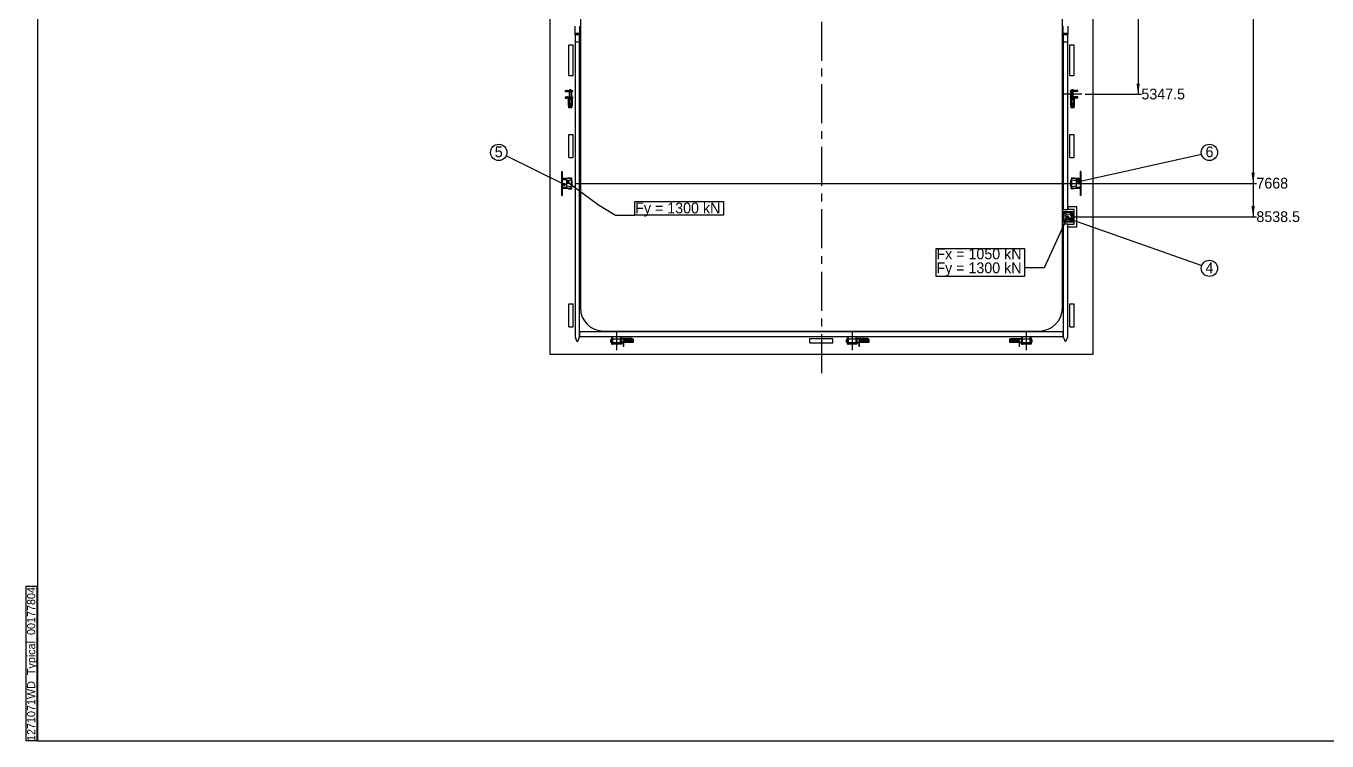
# Model space of a CAD drawing. Header units: millimetres. Extents: x 122 to 67127, y 397 to 47119.
# Drawn here: x 122 to 33970, y 399 to 19004 of the extents above; entities that cross this region are included whole.
import ezdxf

# ---------------------------------------------------------------- set-up
doc = ezdxf.new("R2010")
doc.units = ezdxf.units.MM
doc.header["$LTSCALE"] = 80
doc.linetypes.add('CENTERX2', pattern=[20.32, 12.7, -2.54, 2.54, -2.54])
doc.layers.add('AM_0', color=7, linetype='Continuous', lineweight=25)
for name, color, linetype in [('AM_5', 3, 'Continuous'), ('AM_6', 2, 'Continuous'), ('AM_7', 4, 'CENTERX2')]:
    doc.layers.add(name, color=color, linetype=linetype)
doc.styles.add('SLDTEXTSTYLE0', font='ARIAL.TTF', dxfattribs={"width": 0.948})
doc.styles.get("Standard").update_dxf_attribs({"font": 'ARIAL.TTF'})
doc.dimstyles.new('SLDDIMSTYLE2', dxfattribs={"dimtxt": 280, "dimasz": 280, "dimexe": 0, "dimexo": 0.0625, "dimgap": 70, "dimtad": 0, "dimtih": 1, "dimtoh": 1, "dimdec": 1, "dimrnd": 1e-09, "dimzin": 12, "dimdsep": 46, "dimtxsty": 'SLDTEXTSTYLE0', "dimsah": 1, "dimcen": 0.09, "dimadec": 0, "dimazin": 3, "dimtfac": 1, "dimtdec": 1, "dimtofl": 0, "dimtmove": 0, "dimatfit": 3, "dimfxl": 1, "dimfrac": 2, "dimtolj": 1, "dimtzin": 12, "dimarcsym": 0})
doc.dimstyles.new('SLDDIMSTYLE3', dxfattribs={"dimtxt": 280, "dimasz": 280, "dimexe": 0, "dimexo": 0.0625, "dimgap": 70, "dimtad": 1, "dimdec": 1, "dimrnd": 1e-09, "dimzin": 12, "dimdsep": 46, "dimtxsty": 'SLDTEXTSTYLE0', "dimsah": 1, "dimcen": 0.09, "dimadec": 0, "dimazin": 3, "dimtfac": 1, "dimtdec": 1, "dimtofl": 0, "dimtmove": 0, "dimatfit": 3, "dimfxl": 1, "dimfrac": 2, "dimtolj": 1, "dimtzin": 12, "dimarcsym": 0})
doc.dimstyles.new('SLDDIMSTYLE4', dxfattribs={"dimtxt": 0.18, "dimasz": 86.153846, "dimexe": 0, "dimexo": 0.0625, "dimgap": 0, "dimtad": 0, "dimtih": 1, "dimtoh": 1, "dimdec": 0, "dimrnd": 1e-09, "dimzin": 0, "dimdsep": 46, "dimtxsty": 'STANDARD', "dimblk1": 'DOT', "dimblk2": 'DOT', "dimsah": 1, "dimcen": 0.09, "dimadec": 0, "dimazin": 0, "dimtfac": 86.153846, "dimtdec": 0, "dimtofl": 0, "dimtmove": 0, "dimatfit": 3, "dimldrblk": 'DOT', "dimfxl": 1, "dimfrac": 2, "dimtolj": 1, "dimtzin": 0, "dimarcsym": 0})

# ---------------------------------------------------------------- blocks, each defined once
blk = doc.blocks.new('SW_NOTE_0')
at = {"layer": 'AM_6', "color": 0}
for p, q in [((-301, 0), (-301, 4025)), ((-301, 4025), (-21, 4025)), ((-21, 4025), (-21, 0)), ((-21, 0), (-301, 0))]:
    blk.add_line(p, q, dxfattribs=at)
at = {"layer": 'AM_6', "color": 0, "insert": (-273, 0), "char_height": 211.67, "attachment_point": 1, "rotation": 90, "style": 'SLDTEXTSTYLE0'}
blk.add_mtext('1271071WD_Typical_00177804', dxfattribs=at)
blk = doc.blocks.new('_D_2')
at = {"layer": 'AM_5'}
for p, q in [((32048, 22575), (32048, 14907)), ((14406, 14907), (32134, 14907))]:
    blk.add_line(p, q, dxfattribs=at)
blk.add_solid([(32048, 14907), (32091, 15187), (32005, 15187)], dxfattribs=at)
at = {"layer": 'AM_5', "insert": (32134, 15054), "char_height": 280, "attachment_point": 1, "style": 'SLDTEXTSTYLE0'}
blk.add_mtext('7668', dxfattribs=at)
blk = doc.blocks.new('_D_3')
at = {"layer": 'AM_5'}
for p, q in [((32048, 14907), (32048, 14037)), ((27316, 14037), (32134, 14037))]:
    blk.add_line(p, q, dxfattribs=at)
blk.add_solid([(32048, 14037), (32091, 14317), (32005, 14317)], dxfattribs=at)
at = {"layer": 'AM_5', "insert": (32134, 14183), "char_height": 280, "attachment_point": 1, "style": 'SLDTEXTSTYLE0'}
blk.add_mtext('8538.5', dxfattribs=at)
blk = doc.blocks.new('_D_18')
at = {"layer": 'AM_5'}
for p, q in [((29056, 20434), (29056, 17228)), ((27676, 17228), (29142, 17228))]:
    blk.add_line(p, q, dxfattribs=at)
blk.add_solid([(29056, 17228), (29099, 17508), (29013, 17508)], dxfattribs=at)
at = {"layer": 'AM_5', "insert": (29142, 17374), "char_height": 280, "attachment_point": 1, "style": 'SLDTEXTSTYLE0'}
blk.add_mtext('5347.5', dxfattribs=at)
blk = doc.blocks.new('_D_21')
at = {"layer": 'AM_5'}
blk.add_line((14546, 19574), (27086, 19574), dxfattribs=at)
for points in [[(14546, 19574), (14826, 19531), (14826, 19617)], [(27086, 19574), (26806, 19617), (26806, 19531)]]:
    blk.add_solid(points, dxfattribs=at)
at = {"layer": 'AM_5', "char_height": 280, "attachment_point": 1, "style": 'SLDTEXTSTYLE0'}
for s, insert in [('12540', (18852, 19935)), (' CLEAR OPENING', (19921, 19935))]:
    blk.add_mtext(s, dxfattribs=dict(at, insert=insert))
blk = doc.blocks.new('SW_NOTE_0_1')
at = {"layer": 'AM_6', "color": 0}
for p, q in [((-2296, -226), (-2296, 502)), ((-2296, 502), (0, 502)), ((0, 502), (0, -226)), ((0, -226), (-2296, -226))]:
    blk.add_line(p, q, dxfattribs=at)
at = {"layer": 'AM_6', "color": 0, "char_height": 280, "attachment_point": 1, "style": 'SLDTEXTSTYLE0'}
for s, insert in [('Fx = 1050 kN', (-2292, 501)), ('Fy = 1300 kN', (-2292, 139))]:
    blk.add_mtext(s, dxfattribs=dict(at, insert=insert))
blk = doc.blocks.new('_Dot')
at = {"color": 0, "linetype": 'ByBlock', "lineweight": -2}
blk.add_line((-0.5, 0), (-1, 0), dxfattribs=at)
at = {"color": 0, "linetype": 'ByBlock', "const_width": 0.5}
blk.add_lwpolyline([(-0.25, 0, 1), (0.25, 0, 1)], format="xyb", close=True, dxfattribs=at)
blk = doc.blocks.new('SW_NOTE_0_4')
at = {"layer": 'AM_6', "color": 0}
for p, q in [((-6, 30), (-6, 387)), ((-6, 387), (2296, 387)), ((2296, 387), (2296, 30)), ((2296, 30), (-6, 30))]:
    blk.add_line(p, q, dxfattribs=at)
at = {"layer": 'AM_6', "color": 0, "insert": (0, 361), "char_height": 280, "attachment_point": 1, "style": 'SLDTEXTSTYLE0'}
blk.add_mtext('Fy = 1300 kN', dxfattribs=at)
blk = doc.blocks.new('SW_NOTE_0_15')
at = {"layer": 'AM_6', "color": 0}
blk.add_circle((-190, 93), 212, dxfattribs=at)
at = {"layer": 'AM_6', "color": 0, "insert": (-189, 247), "char_height": 280, "attachment_point": 2, "style": 'SLDTEXTSTYLE0'}
blk.add_mtext('5', dxfattribs=at)
blk = doc.blocks.new('SW_NOTE_0_19')
at = {"layer": 'AM_6', "color": 0}
blk.add_circle((200, -71), 212, dxfattribs=at)
at = {"layer": 'AM_6', "color": 0, "insert": (202, 82), "char_height": 280, "attachment_point": 2, "style": 'SLDTEXTSTYLE0'}
blk.add_mtext('4', dxfattribs=at)
blk = doc.blocks.new('SW_NOTE_0_24')
at = {"layer": 'AM_6', "color": 0}
blk.add_circle((207, 46), 212, dxfattribs=at)
at = {"layer": 'AM_6', "color": 0, "insert": (209, 200), "char_height": 280, "attachment_point": 2, "style": 'SLDTEXTSTYLE0'}
blk.add_mtext('6', dxfattribs=at)

msp = doc.modelspace()

# ---------------------------------------------------------------- linework, layer by layer
at = {"layer": 'AM_0'}
for p, q in [((421.47, 47118.6), (421.47, 398.6)), ((13746.47, 34685.45), (13746.47, 10465.45)), ((27886.47, 10465.45), (27886.47, 34685.45)), ((14546.47, 33485.45), (14546.47, 11665.45)), ((27086.47, 11665.45), (27086.47, 33485.45)), ((14406.47, 18812.63), (14406.47, 19002.9)), ((14526.47, 19002.9), (14526.47, 18812.63)), ((27106.47, 18812.63), (27106.47, 19002.9)), ((27226.47, 19002.9), (27226.47, 18812.63)), ((14406.47, 18809.9), (14406.47, 18812.63)), ((14406.47, 18812.63), (14526.47, 18812.63)), ((14526.47, 18809.9), (14406.47, 18809.9)), ((14406.47, 18802.97), (14406.47, 18809.9)), ((14526.47, 18802.97), (14406.47, 18802.97)), ((14406.47, 18802.95), (14406.47, 18787.95)), ((14526.47, 18802.95), (14406.47, 18802.95)), ((14406.47, 18787.95), (14526.47, 18787.95)), ((14526.47, 18787.92), (14406.47, 18787.92)), ((14406.47, 18780.99), (14406.47, 18787.92)), ((14406.47, 18778.26), (14406.47, 18780.99)), ((14406.47, 18780.99), (14526.47, 18780.99)), ((14526.47, 18778.26), (14406.47, 18778.26)), ((14406.47, 18778.26), (14406.47, 18587.99)), ((14416.47, 18802.97), (14416.47, 18802.95)), ((14416.47, 18787.95), (14416.47, 18787.92)), ((14426.47, 18802.97), (14426.47, 18802.95)), ((14426.47, 18787.95), (14426.47, 18787.92)), ((14506.47, 18802.95), (14506.47, 18802.97)), ((14506.47, 18787.92), (14506.47, 18787.95)), ((14516.47, 18802.95), (14516.47, 18802.97)), ((14516.47, 18787.92), (14516.47, 18787.95)), ((14526.47, 18812.63), (14526.47, 18809.9)), ((14526.47, 18802.97), (14526.47, 18809.9)), ((14526.47, 18787.95), (14526.47, 18802.95)), ((14526.47, 18780.99), (14526.47, 18787.92)), ((14526.47, 18780.99), (14526.47, 18778.26)), ((14526.47, 18587.99), (14526.47, 18778.26)), ((27106.47, 18809.9), (27106.47, 18812.63)), ((27106.47, 18812.63), (27226.47, 18812.63)), ((27226.47, 18809.9), (27106.47, 18809.9)), ((27106.47, 18802.97), (27106.47, 18809.9)), ((27226.47, 18802.97), (27106.47, 18802.97)), ((27106.47, 18802.95), (27106.47, 18787.95)), ((27226.47, 18802.95), (27106.47, 18802.95)), ((27106.47, 18787.95), (27226.47, 18787.95)), ((27226.47, 18787.92), (27106.47, 18787.92)), ((27106.47, 18780.99), (27106.47, 18787.92)), ((27106.47, 18780.99), (27226.47, 18780.99)), ((27106.47, 18778.26), (27106.47, 18780.99)), ((27226.47, 18778.26), (27106.47, 18778.26)), ((27106.47, 18778.26), (27106.47, 18587.99)), ((27116.47, 18802.97), (27116.47, 18802.95)), ((27116.47, 18787.95), (27116.47, 18787.92)), ((27126.47, 18802.97), (27126.47, 18802.95)), ((27126.47, 18787.95), (27126.47, 18787.92)), ((27206.47, 18802.95), (27206.47, 18802.97)), ((27206.47, 18787.92), (27206.47, 18787.95)), ((27216.47, 18802.95), (27216.47, 18802.97)), ((27216.47, 18787.92), (27216.47, 18787.95)), ((27226.47, 18812.63), (27226.47, 18809.9)), ((27226.47, 18802.97), (27226.47, 18809.9)), ((27226.47, 18787.95), (27226.47, 18802.95)), ((27226.47, 18780.99), (27226.47, 18787.92)), ((27226.47, 18780.99), (27226.47, 18778.26)), ((27226.47, 18587.99), (27226.47, 18778.26)), ((14244.47, 17712.95), (14244.47, 18512.95)), ((14244.47, 18512.95), (14354.47, 18512.95)), ((14354.47, 17712.95), (14354.47, 18512.95)), ((14526.47, 18585.45), (14406.47, 18585.45)), ((14406.47, 18585.45), (14406.47, 10915.45)), ((14526.47, 10915.45), (14526.47, 18585.45)), ((27226.47, 18585.45), (27106.47, 18585.45)), ((27106.47, 18585.45), (27106.47, 14228.45)), ((27226.47, 14228.45), (27226.47, 18585.45)), ((27278.47, 17712.95), (27278.47, 18512.95)), ((27278.47, 18512.95), (27388.47, 18512.95)), ((27388.47, 17712.95), (27388.47, 18512.95)), ((14244.47, 17712.95), (14354.47, 17712.95)), ((27278.47, 17712.95), (27388.47, 17712.95)), ((14148.26, 17326.95), (14148.26, 17296.95)), ((14148.26, 17326.95), (14196.67, 17326.95)), ((14148.26, 17296.95), (14196.67, 17296.95)), ((14196.67, 17326.95), (14196.67, 17296.95)), ((14206.67, 17326.95), (14196.67, 17326.95)), ((14206.67, 17296.95), (14196.67, 17296.95)), ((14206.67, 17326.95), (14206.67, 17296.95)), ((14206.67, 17326.95), (14327.47, 17326.95)), ((14206.67, 17296.95), (14327.47, 17296.95)), ((14272.47, 17351.95), (14262.47, 17341.95)), ((14262.47, 17326.95), (14262.47, 17341.95)), ((14302.47, 17341.95), (14262.47, 17341.95)), ((14262.47, 17158.95), (14262.47, 17296.95)), ((14272.47, 17351.95), (14292.47, 17351.95)), ((14302.47, 17341.95), (14292.47, 17351.95)), ((14302.47, 17326.95), (14302.47, 17341.95)), ((14302.47, 17158.95), (14302.47, 17296.95)), ((14305.47, 17158.95), (14305.47, 17296.95)), ((14325.47, 17158.95), (14325.47, 17296.95)), ((14327.47, 17326.95), (14327.47, 17296.95)), ((14327.47, 17326.95), (14337.47, 17326.95)), ((14327.47, 17296.95), (14337.47, 17296.95)), ((14337.47, 17326.95), (14337.47, 17296.95)), ((27295.47, 17296.95), (27295.47, 17326.95)), ((27305.47, 17326.95), (27295.47, 17326.95)), ((27305.47, 17296.95), (27295.47, 17296.95)), ((27305.47, 17296.95), (27305.47, 17326.95)), ((27426.26, 17326.95), (27305.47, 17326.95)), ((27426.26, 17296.95), (27305.47, 17296.95)), ((27307.47, 17158.95), (27307.47, 17296.95)), ((27327.47, 17158.95), (27327.47, 17296.95)), ((27340.47, 17351.95), (27330.47, 17341.95)), ((27330.47, 17326.95), (27330.47, 17341.95)), ((27370.47, 17341.95), (27330.47, 17341.95)), ((27330.47, 17158.95), (27330.47, 17296.95)), ((27340.47, 17351.95), (27360.47, 17351.95)), ((27370.47, 17341.95), (27360.47, 17351.95)), ((27370.47, 17326.95), (27370.47, 17341.95)), ((27370.47, 17158.95), (27370.47, 17296.95)), ((27426.26, 17296.95), (27426.26, 17326.95)), ((27426.26, 17326.95), (27436.26, 17326.95)), ((27426.26, 17296.95), (27436.26, 17296.95)), ((27436.26, 17296.95), (27436.26, 17326.95)), ((27484.67, 17326.95), (27436.26, 17326.95)), ((27484.67, 17296.95), (27436.26, 17296.95)), ((27484.67, 17296.95), (27484.67, 17326.95)), ((14148.26, 17158.95), (14148.26, 17128.95)), ((14148.26, 17158.95), (14196.67, 17158.95)), ((14148.26, 17128.95), (14196.67, 17128.95)), ((14196.67, 17158.95), (14196.67, 17128.95)), ((14206.67, 17158.95), (14196.67, 17158.95)), ((14206.67, 17128.95), (14196.67, 17128.95)), ((14206.67, 17158.95), (14327.47, 17158.95)), ((14206.67, 17158.95), (14206.67, 17128.95)), ((14206.67, 17128.95), (14327.47, 17128.95)), ((14227.47, 17091.95), (14227.47, 16941.95)), ((14237.47, 17091.95), (14227.47, 17091.95)), ((14237.47, 16941.95), (14227.47, 16941.95)), ((14232.47, 16976.95), (14237.47, 16981.95)), ((14237.47, 16971.95), (14232.47, 16976.95)), ((14237.47, 16981.95), (14237.47, 17091.95)), ((14327.47, 16981.95), (14237.47, 16981.95)), ((14237.47, 16941.95), (14237.47, 16971.95)), ((14237.47, 16971.95), (14327.47, 16971.95)), ((14242.47, 17117.93), (14242.47, 17128.95)), ((14242.47, 16981.95), (14242.47, 17105.18)), ((14242.47, 16928.72), (14242.47, 16971.95)), ((14247.47, 17120.23), (14247.47, 17128.95)), ((14247.47, 16981.95), (14247.47, 17109.27)), ((14247.47, 16924.63), (14247.47, 16971.95)), ((14262.47, 17121.95), (14257.47, 17121.95)), ((14257.47, 17111.95), (14257.47, 17121.95)), ((14257.47, 17111.95), (14262.47, 17111.95)), ((14259.47, 17121.95), (14259.47, 17128.95)), ((14259.47, 16981.95), (14259.47, 17111.95)), ((14259.47, 16921.95), (14259.47, 16971.95)), ((14262.47, 17101.95), (14262.47, 17128.95)), ((14262.47, 17101.95), (14302.47, 17101.95)), ((14302.47, 17101.95), (14302.47, 17128.95)), ((14307.47, 17121.95), (14302.47, 17121.95)), ((14302.47, 17111.95), (14307.47, 17111.95)), ((14305.47, 17121.95), (14305.47, 17128.95)), ((14305.47, 16981.95), (14305.47, 17111.95)), ((14305.47, 16921.95), (14305.47, 16971.95)), ((14307.47, 17111.95), (14307.47, 17121.95)), ((14317.47, 17120.23), (14317.47, 17128.95)), ((14317.47, 16981.95), (14317.47, 17109.27)), ((14317.47, 16924.63), (14317.47, 16971.95)), ((14322.47, 17117.93), (14322.47, 17128.95)), ((14322.47, 16981.95), (14322.47, 17105.18)), ((14322.47, 16928.72), (14322.47, 16971.95)), ((14327.47, 17158.95), (14327.47, 17128.95)), ((14327.47, 17158.95), (14337.47, 17158.95)), ((14327.47, 17128.95), (14337.47, 17128.95)), ((14327.47, 17091.95), (14327.47, 16981.95)), ((14327.47, 17091.95), (14337.47, 17091.95)), ((14327.47, 16981.95), (14332.47, 16976.95)), ((14332.47, 16976.95), (14327.47, 16971.95)), ((14327.47, 16971.95), (14327.47, 16941.95)), ((14327.47, 16941.95), (14337.47, 16941.95)), ((14337.47, 17158.95), (14337.47, 17128.95)), ((14337.47, 16941.95), (14337.47, 17091.95)), ((27295.47, 17128.95), (27295.47, 17158.95)), ((27305.47, 17158.95), (27295.47, 17158.95)), ((27305.47, 17128.95), (27295.47, 17128.95)), ((27295.47, 17091.95), (27295.47, 16941.95)), ((27305.47, 17091.95), (27295.47, 17091.95)), ((27305.47, 16941.95), (27295.47, 16941.95)), ((27300.47, 16976.95), (27305.47, 16981.95)), ((27305.47, 16971.95), (27300.47, 16976.95)), ((27305.47, 17128.95), (27305.47, 17158.95)), ((27426.26, 17158.95), (27305.47, 17158.95)), ((27426.26, 17128.95), (27305.47, 17128.95)), ((27305.47, 16981.95), (27305.47, 17091.95)), ((27395.47, 16981.95), (27305.47, 16981.95)), ((27305.47, 16941.95), (27305.47, 16971.95)), ((27305.47, 16971.95), (27395.47, 16971.95)), ((27310.47, 17117.93), (27310.47, 17128.95)), ((27310.47, 16981.95), (27310.47, 17105.18)), ((27310.47, 16928.72), (27310.47, 16971.95)), ((27315.47, 17120.23), (27315.47, 17128.95)), ((27315.47, 16981.95), (27315.47, 17109.27)), ((27315.47, 16924.63), (27315.47, 16971.95)), ((27330.47, 17121.95), (27325.47, 17121.95)), ((27325.47, 17111.95), (27325.47, 17121.95)), ((27325.47, 17111.95), (27330.47, 17111.95)), ((27327.47, 17121.95), (27327.47, 17128.95)), ((27327.47, 16981.95), (27327.47, 17111.95)), ((27327.47, 16921.95), (27327.47, 16971.95)), ((27330.47, 17101.95), (27330.47, 17128.95)), ((27330.47, 17101.95), (27370.47, 17101.95)), ((27370.47, 17101.95), (27370.47, 17128.95)), ((27375.47, 17121.95), (27370.47, 17121.95)), ((27370.47, 17111.95), (27375.47, 17111.95)), ((27373.47, 17121.95), (27373.47, 17128.95)), ((27373.47, 16981.95), (27373.47, 17111.95)), ((27373.47, 16921.95), (27373.47, 16971.95)), ((27375.47, 17111.95), (27375.47, 17121.95)), ((27385.47, 17120.23), (27385.47, 17128.95)), ((27385.47, 16981.95), (27385.47, 17109.27)), ((27385.47, 16924.63), (27385.47, 16971.95)), ((27390.47, 17117.93), (27390.47, 17128.95)), ((27390.47, 16981.95), (27390.47, 17105.18)), ((27390.47, 16928.72), (27390.47, 16971.95)), ((27395.47, 17091.95), (27395.47, 16981.95)), ((27395.47, 17091.95), (27405.47, 17091.95)), ((27395.47, 16981.95), (27400.47, 16976.95)), ((27400.47, 16976.95), (27395.47, 16971.95)), ((27395.47, 16971.95), (27395.47, 16941.95)), ((27395.47, 16941.95), (27405.47, 16941.95)), ((27405.47, 16941.95), (27405.47, 17091.95)), ((27426.26, 17128.95), (27426.26, 17158.95)), ((27426.26, 17158.95), (27436.26, 17158.95)), ((27426.26, 17128.95), (27436.26, 17128.95)), ((27436.26, 17128.95), (27436.26, 17158.95)), ((27484.67, 17158.95), (27436.26, 17158.95)), ((27484.67, 17128.95), (27436.26, 17128.95)), ((27484.67, 17128.95), (27484.67, 17158.95)), ((14242.47, 16878.95), (14242.47, 16915.97)), ((14247.47, 16878.95), (14242.47, 16878.95)), ((14247.47, 16903.95), (14247.47, 16913.66)), ((14247.47, 16903.95), (14247.47, 16893.95)), ((14247.47, 16903.95), (14317.47, 16903.95)), ((14247.47, 16893.95), (14317.47, 16893.95)), ((14247.47, 16878.95), (14247.47, 16893.95)), ((14259.47, 16878.95), (14247.47, 16878.95)), ((14307.47, 16921.95), (14257.47, 16921.95)), ((14257.47, 16921.95), (14257.47, 16911.95)), ((14257.47, 16911.95), (14307.47, 16911.95)), ((14259.47, 16903.95), (14259.47, 16911.95)), ((14259.47, 16878.95), (14259.47, 16893.95)), ((14305.47, 16878.95), (14259.47, 16878.95)), ((14305.47, 16903.95), (14305.47, 16911.95)), ((14305.47, 16878.95), (14305.47, 16893.95)), ((14317.47, 16878.95), (14305.47, 16878.95)), ((14307.47, 16921.95), (14307.47, 16911.95)), ((14317.47, 16903.95), (14317.47, 16913.66)), ((14317.47, 16903.95), (14317.47, 16893.95)), ((14317.47, 16878.95), (14317.47, 16893.95)), ((14322.47, 16878.95), (14317.47, 16878.95)), ((14322.47, 16878.95), (14322.47, 16915.97)), ((27310.47, 16878.95), (27310.47, 16915.97)), ((27315.47, 16878.95), (27310.47, 16878.95)), ((27315.47, 16903.95), (27315.47, 16913.66)), ((27315.47, 16903.95), (27315.47, 16893.95)), ((27315.47, 16903.95), (27385.47, 16903.95)), ((27315.47, 16893.95), (27385.47, 16893.95)), ((27315.47, 16878.95), (27315.47, 16893.95)), ((27327.47, 16878.95), (27315.47, 16878.95)), ((27375.47, 16921.95), (27325.47, 16921.95)), ((27325.47, 16921.95), (27325.47, 16911.95)), ((27325.47, 16911.95), (27375.47, 16911.95)), ((27327.47, 16903.95), (27327.47, 16911.95)), ((27327.47, 16878.95), (27327.47, 16893.95)), ((27373.47, 16878.95), (27327.47, 16878.95)), ((27373.47, 16903.95), (27373.47, 16911.95)), ((27373.47, 16878.95), (27373.47, 16893.95)), ((27385.47, 16878.95), (27373.47, 16878.95)), ((27375.47, 16921.95), (27375.47, 16911.95)), ((27385.47, 16903.95), (27385.47, 16913.66)), ((27385.47, 16903.95), (27385.47, 16893.95)), ((27385.47, 16878.95), (27385.47, 16893.95)), ((27390.47, 16878.95), (27385.47, 16878.95)), ((27390.47, 16878.95), (27390.47, 16915.97)), ((14244.47, 16180.95), (14354.47, 16180.95)), ((14244.47, 15580.95), (14244.47, 16180.95)), ((14354.47, 15580.95), (14354.47, 16180.95)), ((27278.47, 16180.95), (27388.47, 16180.95)), ((27278.47, 15580.95), (27278.47, 16180.95)), ((27388.47, 15580.95), (27388.47, 16180.95)), ((14244.47, 15580.95), (14354.47, 15580.95)), ((27278.47, 15580.95), (27388.47, 15580.95)), ((14066.47, 15222.25), (14081.47, 15222.25)), ((14066.47, 15054.25), (14066.47, 15222.25)), ((14066.47, 15031.48), (14066.47, 15054.25)), ((14066.47, 15054.25), (14081.47, 15054.25)), ((14076.47, 15032.45), (14066.47, 15031.48)), ((14066.47, 15012.45), (14066.47, 15031.48)), ((14078.47, 15012.45), (14066.47, 15012.45)), ((14066.47, 14802.45), (14066.47, 15012.45)), ((14072.47, 15007.45), (14072.47, 14807.45)), ((14163.47, 15007.45), (14072.47, 15007.45)), ((14078.47, 15032.45), (14076.47, 15032.45)), ((14078.47, 15012.45), (14078.47, 15032.45)), ((14078.47, 15029.25), (14081.47, 15029.25)), ((14078.47, 15007.45), (14078.47, 15012.45)), ((14078.69, 15026.06), (14078.68, 15022.08)), ((14078.68, 15022.08), (14078.68, 15007.45)), ((14078.69, 15026.06), (14086.71, 15033.2)), ((14078.69, 15007.45), (14078.69, 15026.06)), ((14086.71, 15013.61), (14080.48, 15007.45)), ((14081.47, 15054.25), (14081.47, 15222.25)), ((14081.47, 15029.25), (14081.47, 15054.25)), ((14081.47, 15034.45), (14236.47, 15034.45)), ((14086.71, 15033.2), (14086.71, 15013.61)), ((14273.22, 15032.59), (14086.71, 15033.2)), ((14086.71, 15013.61), (14159.46, 15013.37)), ((14159.44, 15007.45), (14159.46, 15013.37)), ((14273.22, 15032.59), (14159.46, 15013.37)), ((14189.47, 14985.45), (14163.47, 15007.45)), ((14189.47, 14829.45), (14189.47, 14985.45)), ((14189.47, 14982.45), (14192.5, 14982.45)), ((14192.5, 14982.45), (14310.86, 15002.45)), ((14192.5, 14832.45), (14192.5, 14982.45)), ((14236.47, 15042.45), (14236.47, 15054.45)), ((14236.47, 15054.45), (14316.47, 15054.45)), ((14236.47, 15042.45), (14316.47, 15042.45)), ((14236.47, 15037.45), (14236.47, 15042.45)), ((14236.47, 15037.45), (14236.47, 15032.71)), ((14316.47, 15037.45), (14236.47, 15037.45)), ((14288.47, 15032.45), (14276.9, 15032.45)), ((14288.47, 15032.45), (14316.47, 15032.45)), ((14310.86, 14812.45), (14310.86, 15002.45)), ((14316.47, 15054.45), (14316.47, 15042.45)), ((14316.47, 15042.45), (14316.47, 15037.45)), ((14316.47, 15032.45), (14316.47, 15037.45)), ((14316.47, 15004.45), (14316.47, 15032.45)), ((14316.47, 14810.45), (14316.47, 15004.45)), ((14321.47, 14987.45), (14316.47, 14987.45)), ((14321.47, 14827.45), (14321.47, 14987.45)), ((14321.47, 14987.45), (14326.47, 14987.45)), ((14326.47, 14987.45), (14326.47, 14827.45)), ((14331.47, 14987.45), (14326.47, 14987.45)), ((14331.47, 14827.45), (14331.47, 14987.45)), ((27306.47, 14827.45), (27306.47, 14987.45)), ((27306.47, 14987.45), (27311.47, 14987.45)), ((27311.47, 14987.45), (27311.47, 14827.45)), ((27316.47, 14987.45), (27311.47, 14987.45)), ((27316.47, 15042.45), (27316.47, 15047.45)), ((27316.47, 15047.45), (27396.47, 15047.45)), ((27396.47, 15042.45), (27316.47, 15042.45)), ((27316.47, 15042.45), (27316.47, 15032.45)), ((27316.47, 15032.45), (27344.47, 15032.45)), ((27316.47, 15004.45), (27316.47, 14810.45)), ((27322.08, 15002.45), (27440.43, 14982.45)), ((27322.08, 15002.45), (27322.08, 14812.45)), ((27356.04, 15032.45), (27344.47, 15032.45)), ((27546.23, 15033.2), (27359.71, 15032.59)), ((27473.47, 15013.37), (27359.71, 15032.59)), ((27396.47, 15047.45), (27396.47, 15042.45)), ((27396.47, 15032.71), (27396.47, 15042.45)), ((27443.47, 14982.45), (27440.43, 14982.45)), ((27440.43, 14982.45), (27440.43, 14832.45)), ((27469.47, 15007.45), (27443.47, 14985.45)), ((27443.47, 14985.45), (27443.47, 14829.45)), ((27560.47, 15007.45), (27469.47, 15007.45)), ((27473.47, 15013.37), (27546.23, 15013.61)), ((27473.49, 15007.45), (27473.47, 15013.37)), ((27546.23, 15013.61), (27546.23, 15033.2)), ((27546.23, 15033.2), (27554.25, 15026.06)), ((27552.46, 15007.45), (27546.23, 15013.61)), ((27566.47, 15222.25), (27551.47, 15222.25)), ((27551.47, 15222.25), (27551.47, 15054.25)), ((27566.47, 15054.25), (27551.47, 15054.25)), ((27551.47, 15054.25), (27551.47, 15029.25)), ((27554.47, 15029.25), (27551.47, 15029.25)), ((27554.25, 15026.06), (27554.25, 15007.45)), ((27554.25, 15026.06), (27554.27, 15022.08)), ((27554.27, 15007.45), (27554.27, 15022.08)), ((27554.47, 15032.45), (27556.47, 15032.45)), ((27554.47, 15032.45), (27554.47, 15012.45)), ((27554.47, 15012.45), (27566.47, 15012.45)), ((27554.47, 15012.45), (27554.47, 15007.45)), ((27566.47, 15031.48), (27556.47, 15032.45)), ((27560.47, 14807.45), (27560.47, 15007.45)), ((27566.47, 15222.25), (27566.47, 15054.25)), ((27566.47, 15054.25), (27566.47, 15031.48)), ((27566.47, 15031.48), (27566.47, 15012.45)), ((27566.47, 15012.45), (27566.47, 14802.45)), ((14078.47, 14802.45), (14066.47, 14802.45)), ((14066.47, 14783.41), (14066.47, 14802.45)), ((14066.47, 14760.65), (14066.47, 14783.41)), ((14066.47, 14783.41), (14076.47, 14782.45)), ((14066.47, 14760.65), (14081.47, 14760.65)), ((14066.47, 14592.65), (14066.47, 14760.65)), ((14066.47, 14592.65), (14081.47, 14592.65)), ((14072.47, 14807.45), (14163.47, 14807.45)), ((14078.47, 14782.45), (14076.47, 14782.45)), ((14078.47, 14802.45), (14078.47, 14807.45)), ((14078.47, 14782.45), (14078.47, 14802.45)), ((14078.47, 14785.65), (14081.47, 14785.65)), ((14078.67, 14807.45), (14078.67, 14792.81)), ((14078.68, 14788.83), (14078.67, 14792.81)), ((14078.68, 14788.83), (14078.68, 14807.45)), ((14086.71, 14781.69), (14078.68, 14788.83)), ((14080.48, 14807.45), (14086.71, 14801.28)), ((14081.47, 14760.65), (14081.47, 14785.65)), ((14081.47, 14780.45), (14236.47, 14780.45)), ((14081.47, 14592.65), (14081.47, 14760.65)), ((14159.46, 14801.52), (14086.71, 14801.28)), ((14086.71, 14801.28), (14086.71, 14781.69)), ((14086.71, 14781.69), (14273.22, 14782.3)), ((14159.44, 14807.45), (14159.46, 14801.52)), ((14159.46, 14801.52), (14273.22, 14782.3)), ((14163.47, 14807.45), (14189.47, 14829.45)), ((14189.47, 14832.45), (14192.5, 14832.45)), ((14310.86, 14812.45), (14192.5, 14832.45)), ((14236.47, 14782.18), (14236.47, 14777.45)), ((14236.47, 14777.45), (14316.47, 14777.45)), ((14236.47, 14772.45), (14236.47, 14777.45)), ((14316.47, 14772.45), (14236.47, 14772.45)), ((14236.47, 14760.45), (14236.47, 14772.45)), ((14316.47, 14760.45), (14236.47, 14760.45)), ((14276.9, 14782.45), (14288.47, 14782.45)), ((14316.47, 14782.45), (14288.47, 14782.45)), ((14316.47, 14827.45), (14321.47, 14827.45)), ((14316.47, 14782.45), (14316.47, 14810.45)), ((14316.47, 14777.45), (14316.47, 14782.45)), ((14316.47, 14777.45), (14316.47, 14772.45)), ((14316.47, 14772.45), (14316.47, 14760.45)), ((14326.47, 14827.45), (14321.47, 14827.45)), ((14326.47, 14827.45), (14331.47, 14827.45)), ((27311.47, 14827.45), (27306.47, 14827.45)), ((27311.47, 14827.45), (27316.47, 14827.45)), ((27344.47, 14782.45), (27316.47, 14782.45)), ((27316.47, 14782.45), (27316.47, 14772.45)), ((27316.47, 14772.45), (27396.47, 14772.45)), ((27316.47, 14767.45), (27316.47, 14772.45)), ((27396.47, 14767.45), (27316.47, 14767.45)), ((27440.43, 14832.45), (27322.08, 14812.45)), ((27344.47, 14782.45), (27356.04, 14782.45)), ((27359.71, 14782.3), (27473.47, 14801.52)), ((27359.71, 14782.3), (27546.22, 14781.69)), ((27396.47, 14772.45), (27396.47, 14782.18)), ((27396.47, 14772.45), (27396.47, 14767.45)), ((27443.47, 14832.45), (27440.43, 14832.45)), ((27443.47, 14829.45), (27469.47, 14807.45)), ((27469.47, 14807.45), (27560.47, 14807.45)), ((27473.49, 14807.45), (27473.47, 14801.52)), ((27546.22, 14801.28), (27473.47, 14801.52)), ((27546.22, 14801.28), (27552.46, 14807.45)), ((27546.22, 14781.69), (27546.22, 14801.28)), ((27554.25, 14788.83), (27546.22, 14781.69)), ((27554.47, 14785.65), (27551.47, 14785.65)), ((27551.47, 14785.65), (27551.47, 14760.65)), ((27566.47, 14760.65), (27551.47, 14760.65)), ((27551.47, 14760.65), (27551.47, 14592.65)), ((27566.47, 14592.65), (27551.47, 14592.65)), ((27554.25, 14807.45), (27554.25, 14788.83)), ((27554.25, 14788.83), (27554.26, 14792.81)), ((27554.26, 14792.81), (27554.26, 14807.45)), ((27554.47, 14807.45), (27554.47, 14802.45)), ((27554.47, 14802.45), (27566.47, 14802.45)), ((27554.47, 14802.45), (27554.47, 14782.45)), ((27554.47, 14782.45), (27556.47, 14782.45)), ((27556.47, 14782.45), (27566.47, 14783.41)), ((27566.47, 14802.45), (27566.47, 14783.41)), ((27566.47, 14783.41), (27566.47, 14760.65)), ((27566.47, 14760.65), (27566.47, 14592.65)), ((27106.47, 14228.45), (27226.47, 14228.45)), ((27226.47, 14298.45), (27226.47, 14228.45)), ((27461.47, 14298.45), (27226.47, 14298.45)), ((27391.47, 14228.45), (27226.47, 14228.45)), ((27391.47, 13845.45), (27391.47, 14228.45)), ((27461.47, 13775.45), (27461.47, 14298.45)), ((27184.51, 14166.95), (27106.47, 14166.95)), ((27106.47, 14166.95), (27106.47, 14088.91)), ((27106.47, 14088.91), (27106.47, 13984.99)), ((27125.04, 14081.49), (27106.47, 14088.91)), ((27125.04, 13992.41), (27106.47, 13984.99)), ((27106.47, 13984.99), (27106.47, 13906.95)), ((27106.47, 13906.95), (27184.51, 13906.95)), ((27191.93, 14148.38), (27184.51, 14166.95)), ((27288.43, 14166.95), (27184.51, 14166.95)), ((27191.93, 13925.52), (27184.51, 13906.95)), ((27184.51, 13906.95), (27288.43, 13906.95)), ((27288.43, 14166.95), (27281.01, 14148.38)), ((27288.43, 13906.95), (27281.01, 13925.52)), ((27366.47, 14166.95), (27288.43, 14166.95)), ((27288.43, 13906.95), (27366.47, 13906.95)), ((27366.47, 14088.91), (27347.9, 14081.49)), ((27366.47, 13984.99), (27347.9, 13992.41)), ((27366.47, 14088.91), (27366.47, 14166.95)), ((27366.47, 13984.99), (27366.47, 14088.91)), ((27366.47, 13906.95), (27366.47, 13984.99)), ((27226.47, 13845.45), (27106.47, 13845.45)), ((27106.47, 13845.45), (27106.47, 10915.45)), ((27226.47, 10915.45), (27226.47, 13845.45)), ((27226.47, 13775.45), (27226.47, 13845.45)), ((27226.47, 13845.45), (27391.47, 13845.45)), ((27226.47, 13775.45), (27461.47, 13775.45)), ((14244.47, 11176.95), (14244.47, 11776.95)), ((14244.47, 11776.95), (14354.47, 11776.95)), ((14354.47, 11176.95), (14354.47, 11776.95)), ((27278.47, 11776.95), (27388.47, 11776.95)), ((27278.47, 11176.95), (27278.47, 11776.95)), ((27388.47, 11176.95), (27388.47, 11776.95)), ((14244.47, 11176.95), (14354.47, 11176.95)), ((27278.47, 11176.95), (27388.47, 11176.95)), ((14406.47, 10915.45), (14447.93, 10812.95)), ((14485.01, 10812.95), (14526.47, 10915.45)), ((14526.47, 11045.45), (14526.47, 10925.45)), ((27106.47, 11045.45), (14526.47, 11045.45)), ((14526.47, 10925.45), (27106.47, 10925.45)), ((15146.47, 11065.45), (26486.47, 11065.45)), ((15361.47, 10853.45), (15341.47, 10843.45)), ((15341.47, 10810.95), (15341.47, 10843.45)), ((15362.97, 10853.45), (15361.47, 10853.45)), ((15361.47, 10853.45), (15361.47, 10810.95)), ((15362.97, 10893.45), (15392.97, 10893.45)), ((15362.97, 10728.45), (15362.97, 10893.45)), ((15392.97, 10728.45), (15392.97, 10893.45)), ((15580.97, 10853.45), (15392.97, 10853.45)), ((15610.97, 10893.45), (15580.97, 10893.45)), ((15580.97, 10893.45), (15580.97, 10728.45)), ((15610.97, 10893.45), (15610.97, 10728.45)), ((15885.97, 10874.59), (15610.97, 10874.59)), ((15920.97, 10856.91), (15610.97, 10856.91)), ((15920.97, 10855.49), (15610.97, 10855.49)), ((15681.47, 10853.45), (15610.97, 10853.45)), ((15691.47, 10843.45), (15681.47, 10853.45)), ((15681.47, 10810.95), (15681.47, 10853.45)), ((15920.97, 10849.84), (15685.08, 10849.84)), ((15691.47, 10843.45), (15691.47, 10810.95)), ((15915.97, 10856.91), (15885.97, 10874.59)), ((15920.97, 10856.91), (15920.97, 10855.49)), ((15920.97, 10855.49), (15920.97, 10849.84)), ((15920.97, 10849.84), (15920.97, 10816.96)), ((20516.47, 10873.45), (21116.47, 10873.45)), ((20516.47, 10763.45), (20516.47, 10873.45)), ((21116.47, 10763.45), (21116.47, 10873.45)), ((21490.97, 10853.45), (21470.97, 10843.45)), ((21470.97, 10810.95), (21470.97, 10843.45)), ((21492.47, 10853.45), (21490.97, 10853.45)), ((21490.97, 10853.45), (21490.97, 10810.95)), ((21492.47, 10728.45), (21492.47, 10893.45)), ((21492.47, 10893.45), (21522.47, 10893.45)), ((21522.47, 10728.45), (21522.47, 10893.45)), ((21710.47, 10853.45), (21522.47, 10853.45)), ((21740.47, 10893.45), (21710.47, 10893.45)), ((21710.47, 10893.45), (21710.47, 10728.45)), ((21740.47, 10893.45), (21740.47, 10728.45)), ((22015.47, 10874.59), (21740.47, 10874.59)), ((22050.47, 10856.91), (21740.47, 10856.91)), ((22050.47, 10855.49), (21740.47, 10855.49)), ((21810.97, 10853.45), (21740.47, 10853.45)), ((21820.97, 10843.45), (21810.97, 10853.45)), ((21810.97, 10810.95), (21810.97, 10853.45)), ((22050.47, 10849.84), (21814.58, 10849.84)), ((21820.97, 10843.45), (21820.97, 10810.95)), ((22045.47, 10856.91), (22015.47, 10874.59)), ((22050.47, 10856.91), (22050.47, 10855.49)), ((22050.47, 10855.49), (22050.47, 10849.84)), ((22050.47, 10849.84), (22050.47, 10816.96)), ((26021.97, 10856.91), (25711.97, 10856.91)), ((25711.97, 10856.91), (25711.97, 10855.49)), ((26021.97, 10855.49), (25711.97, 10855.49)), ((25711.97, 10855.49), (25711.97, 10849.84)), ((25711.97, 10849.84), (25711.97, 10816.96)), ((25947.86, 10849.84), (25711.97, 10849.84)), ((25716.97, 10856.91), (25746.97, 10874.59)), ((25746.97, 10874.59), (26021.97, 10874.59)), ((25951.47, 10853.45), (25941.47, 10843.45)), ((25941.47, 10810.95), (25941.47, 10843.45)), ((26021.97, 10853.45), (25951.47, 10853.45)), ((25951.47, 10853.45), (25951.47, 10810.95)), ((26021.97, 10893.45), (26051.97, 10893.45)), ((26021.97, 10728.45), (26021.97, 10893.45)), ((26051.97, 10728.45), (26051.97, 10893.45)), ((26239.97, 10853.45), (26051.97, 10853.45)), ((26269.97, 10893.45), (26239.97, 10893.45)), ((26239.97, 10893.45), (26239.97, 10728.45)), ((26269.97, 10893.45), (26269.97, 10728.45)), ((26271.47, 10853.45), (26269.97, 10853.45)), ((26291.47, 10843.45), (26271.47, 10853.45)), ((26271.47, 10810.95), (26271.47, 10853.45)), ((26291.47, 10843.45), (26291.47, 10810.95)), ((27106.47, 10925.45), (27106.47, 11045.45)), ((27106.47, 10915.45), (27147.93, 10812.95)), ((27185.01, 10812.95), (27226.47, 10915.45)), ((15341.47, 10778.45), (15341.47, 10810.95)), ((15341.47, 10778.45), (15361.47, 10768.45)), ((15361.47, 10810.95), (15361.47, 10768.45)), ((15361.47, 10768.45), (15362.97, 10768.45)), ((15362.97, 10728.45), (15392.97, 10728.45)), ((15381.97, 10722.45), (15381.97, 10728.45)), ((15591.97, 10722.45), (15381.97, 10722.45)), ((15392.97, 10768.45), (15580.97, 10768.45)), ((15580.97, 10728.45), (15392.97, 10728.45)), ((15610.97, 10728.45), (15580.97, 10728.45)), ((15591.97, 10722.45), (15591.97, 10728.45)), ((15610.97, 10768.45), (15658.47, 10768.45)), ((15658.61, 10766.4), (15610.97, 10766.4)), ((15658.47, 10764.98), (15610.97, 10764.98)), ((15658.47, 10796.89), (15658.47, 10767.84)), ((15658.77, 10765.75), (15658.47, 10765.45)), ((15658.47, 10765.45), (15658.47, 10671.45)), ((15658.87, 10765.45), (15658.47, 10765.45)), ((15658.47, 10671.45), (15661.47, 10668.45)), ((15658.47, 10671.45), (15674.47, 10671.45)), ((15671.47, 10668.45), (15661.47, 10668.45)), ((15671.47, 10668.45), (15674.47, 10671.45)), ((15674.47, 10765.45), (15674.06, 10765.45)), ((15674.47, 10765.45), (15674.16, 10765.75)), ((15920.97, 10766.4), (15674.32, 10766.4)), ((15674.47, 10767.84), (15674.47, 10796.89)), ((15674.47, 10768.45), (15681.47, 10768.45)), ((15674.47, 10671.45), (15674.47, 10765.45)), ((15920.97, 10764.98), (15674.47, 10764.98)), ((15681.47, 10768.45), (15681.47, 10810.95)), ((15681.47, 10768.45), (15691.47, 10778.45)), ((15920.97, 10772.06), (15685.08, 10772.06)), ((15875.97, 10816.96), (15691.47, 10816.96)), ((15691.47, 10810.95), (15691.47, 10778.45)), ((15875.97, 10807.94), (15691.47, 10807.94)), ((15875.97, 10803.17), (15691.47, 10803.17)), ((15691.47, 10791.85), (15905.97, 10791.85)), ((15875.97, 10819.43), (15905.97, 10819.43)), ((15875.97, 10816.96), (15875.97, 10819.43)), ((15875.97, 10807.94), (15875.97, 10816.96)), ((15875.97, 10807.94), (15875.97, 10803.17)), ((15905.97, 10816.96), (15905.97, 10819.43)), ((15920.97, 10816.96), (15905.97, 10816.96)), ((15905.97, 10804.94), (15905.97, 10816.96)), ((15920.97, 10804.94), (15905.97, 10804.94)), ((15905.97, 10791.85), (15905.97, 10804.94)), ((15920.97, 10816.96), (15920.97, 10804.94)), ((15920.97, 10804.94), (15920.97, 10772.06)), ((15920.97, 10772.06), (15920.97, 10766.4)), ((15920.97, 10766.4), (15920.97, 10764.98)), ((20516.47, 10763.45), (21116.47, 10763.45)), ((21470.97, 10778.45), (21470.97, 10810.95)), ((21470.97, 10778.45), (21490.97, 10768.45)), ((21490.97, 10810.95), (21490.97, 10768.45)), ((21490.97, 10768.45), (21492.47, 10768.45)), ((21492.47, 10728.45), (21522.47, 10728.45)), ((21511.47, 10722.45), (21511.47, 10728.45)), ((21721.47, 10722.45), (21511.47, 10722.45)), ((21522.47, 10768.45), (21710.47, 10768.45)), ((21710.47, 10728.45), (21522.47, 10728.45)), ((21740.47, 10728.45), (21710.47, 10728.45)), ((21721.47, 10722.45), (21721.47, 10728.45)), ((21740.47, 10768.45), (21787.97, 10768.45)), ((21788.11, 10766.4), (21740.47, 10766.4)), ((21787.97, 10764.98), (21740.47, 10764.98)), ((21787.97, 10796.89), (21787.97, 10767.84)), ((21788.27, 10765.75), (21787.97, 10765.45)), ((21787.97, 10765.45), (21787.97, 10671.45)), ((21788.37, 10765.45), (21787.97, 10765.45)), ((21787.97, 10671.45), (21790.97, 10668.45)), ((21787.97, 10671.45), (21803.97, 10671.45)), ((21800.97, 10668.45), (21790.97, 10668.45)), ((21800.97, 10668.45), (21803.97, 10671.45)), ((21803.97, 10765.45), (21803.56, 10765.45)), ((21803.97, 10765.45), (21803.66, 10765.75)), ((22050.47, 10766.4), (21803.82, 10766.4)), ((21803.97, 10767.84), (21803.97, 10796.89)), ((21803.97, 10768.45), (21810.97, 10768.45)), ((21803.97, 10671.45), (21803.97, 10765.45)), ((22050.47, 10764.98), (21803.97, 10764.98)), ((21810.97, 10768.45), (21810.97, 10810.95)), ((21810.97, 10768.45), (21820.97, 10778.45)), ((22050.47, 10772.06), (21814.58, 10772.06)), ((22005.47, 10816.96), (21820.97, 10816.96)), ((21820.97, 10810.95), (21820.97, 10778.45)), ((22005.47, 10807.94), (21820.97, 10807.94)), ((22005.47, 10803.17), (21820.97, 10803.17)), ((21820.97, 10791.85), (22035.47, 10791.85)), ((22005.47, 10819.43), (22035.47, 10819.43)), ((22005.47, 10816.96), (22005.47, 10819.43)), ((22005.47, 10807.94), (22005.47, 10816.96)), ((22005.47, 10807.94), (22005.47, 10803.17)), ((22035.47, 10816.96), (22035.47, 10819.43)), ((22050.47, 10816.96), (22035.47, 10816.96)), ((22035.47, 10804.94), (22035.47, 10816.96)), ((22050.47, 10804.94), (22035.47, 10804.94)), ((22035.47, 10791.85), (22035.47, 10804.94)), ((22050.47, 10816.96), (22050.47, 10804.94)), ((22050.47, 10804.94), (22050.47, 10772.06)), ((22050.47, 10772.06), (22050.47, 10766.4)), ((22050.47, 10766.4), (22050.47, 10764.98)), ((25726.97, 10816.96), (25711.97, 10816.96)), ((25711.97, 10816.96), (25711.97, 10804.94)), ((25726.97, 10804.94), (25711.97, 10804.94)), ((25711.97, 10804.94), (25711.97, 10772.06)), ((25711.97, 10772.06), (25711.97, 10766.4)), ((25947.86, 10772.06), (25711.97, 10772.06)), ((25711.97, 10766.4), (25711.97, 10764.98)), ((25958.61, 10766.4), (25711.97, 10766.4)), ((25958.47, 10764.98), (25711.97, 10764.98)), ((25726.97, 10819.43), (25756.97, 10819.43)), ((25726.97, 10819.43), (25726.97, 10816.96)), ((25726.97, 10816.96), (25726.97, 10804.94)), ((25726.97, 10804.94), (25726.97, 10791.85)), ((25726.97, 10791.85), (25941.47, 10791.85)), ((25756.97, 10819.43), (25756.97, 10816.96)), ((25756.97, 10816.96), (25756.97, 10807.94)), ((25941.47, 10816.96), (25756.97, 10816.96)), ((25941.47, 10807.94), (25756.97, 10807.94)), ((25756.97, 10807.94), (25756.97, 10803.17)), ((25941.47, 10803.17), (25756.97, 10803.17)), ((25941.47, 10778.45), (25941.47, 10810.95)), ((25941.47, 10778.45), (25951.47, 10768.45)), ((25951.47, 10810.95), (25951.47, 10768.45)), ((25951.47, 10768.45), (25958.47, 10768.45)), ((25958.47, 10796.89), (25958.47, 10767.84)), ((25958.77, 10765.75), (25958.47, 10765.45)), ((25958.47, 10765.45), (25958.47, 10671.45)), ((25958.87, 10765.45), (25958.47, 10765.45)), ((25958.47, 10671.45), (25961.47, 10668.45)), ((25958.47, 10671.45), (25974.47, 10671.45)), ((25971.47, 10668.45), (25961.47, 10668.45)), ((25971.47, 10668.45), (25974.47, 10671.45)), ((25974.47, 10765.45), (25974.06, 10765.45)), ((25974.47, 10765.45), (25974.16, 10765.75)), ((26021.97, 10766.4), (25974.32, 10766.4)), ((25974.47, 10767.84), (25974.47, 10796.89)), ((25974.47, 10768.45), (26021.97, 10768.45)), ((25974.47, 10671.45), (25974.47, 10765.45)), ((26021.97, 10764.98), (25974.47, 10764.98)), ((26021.97, 10728.45), (26051.97, 10728.45)), ((26040.97, 10722.45), (26040.97, 10728.45)), ((26250.97, 10722.45), (26040.97, 10722.45)), ((26051.97, 10768.45), (26239.97, 10768.45)), ((26239.97, 10728.45), (26051.97, 10728.45)), ((26269.97, 10728.45), (26239.97, 10728.45)), ((26250.97, 10722.45), (26250.97, 10728.45)), ((26269.97, 10768.45), (26271.47, 10768.45)), ((26271.47, 10768.45), (26271.47, 10810.95)), ((26271.47, 10768.45), (26291.47, 10778.45)), ((26291.47, 10810.95), (26291.47, 10778.45)), ((13746.47, 10465.45), (27886.47, 10465.45)), ((421.47, 398.6), (66879.44, 398.6))]:
    msp.add_line(p, q, dxfattribs=at)
at = {"layer": 'AM_0', "flags": 128}
for points in [[(14078.68, 15015.01), (14078.48, 15014.72), (14078.47, 15014.69)], [(27554.47, 15014.69), (27554.45, 15014.72), (27554.27, 15015)], [(14078.47, 14800.2), (14078.48, 14800.17), (14078.67, 14799.89)], [(27554.26, 14799.88), (27554.45, 14800.17), (27554.47, 14800.2)], [(15666.47, 10760.23), (15664.75, 10760.41), (15663.11, 10760.93), (15661.63, 10761.78), (15660.37, 10762.91), (15659.4, 10764.27), (15658.76, 10765.8), (15658.48, 10767.43), (15658.57, 10769.07), (15659.04, 10770.65), (15659.85, 10772.11), (15660.97, 10773.36), (15662.34, 10774.36), (15663.91, 10775.05), (15665.6, 10775.4), (15667.33, 10775.4), (15669.02, 10775.05), (15670.59, 10774.36), (15671.97, 10773.36), (15673.09, 10772.11), (15673.9, 10770.65), (15674.36, 10769.07), (15674.46, 10767.43), (15674.18, 10765.8), (15673.54, 10764.27), (15672.57, 10762.91), (15671.31, 10761.78), (15669.83, 10760.93), (15668.19, 10760.41), (15666.47, 10760.23)], [(15666.47, 10762.16), (15667.82, 10762.33), (15669.07, 10762.85), (15670.12, 10763.67), (15670.91, 10764.72), (15671.36, 10765.94), (15671.46, 10767.24), (15671.18, 10768.5), (15670.55, 10769.65), (15669.62, 10770.6), (15668.46, 10771.27), (15667.15, 10771.62), (15665.79, 10771.62), (15664.48, 10771.27), (15663.31, 10770.6), (15662.38, 10769.65), (15661.76, 10768.5), (15661.48, 10767.24), (15661.57, 10765.94), (15662.03, 10764.72), (15662.81, 10763.67), (15663.87, 10762.85), (15665.12, 10762.33), (15666.47, 10762.16)], [(21795.97, 10760.23), (21794.25, 10760.41), (21792.61, 10760.93), (21791.13, 10761.78), (21789.87, 10762.91), (21788.9, 10764.27), (21788.26, 10765.8), (21787.98, 10767.43), (21788.07, 10769.07), (21788.54, 10770.65), (21789.35, 10772.11), (21790.47, 10773.36), (21791.84, 10774.36), (21793.41, 10775.05), (21795.1, 10775.4), (21796.83, 10775.4), (21798.52, 10775.05), (21800.09, 10774.36), (21801.47, 10773.36), (21802.59, 10772.11), (21803.4, 10770.65), (21803.86, 10769.07), (21803.96, 10767.43), (21803.68, 10765.8), (21803.04, 10764.27), (21802.07, 10762.91), (21800.81, 10761.78), (21799.33, 10760.93), (21797.69, 10760.41), (21795.97, 10760.23)], [(21795.97, 10762.16), (21797.32, 10762.33), (21798.57, 10762.85), (21799.62, 10763.67), (21800.41, 10764.72), (21800.86, 10765.94), (21800.96, 10767.24), (21800.68, 10768.5), (21800.05, 10769.65), (21799.12, 10770.6), (21797.96, 10771.27), (21796.65, 10771.62), (21795.29, 10771.62), (21793.98, 10771.27), (21792.81, 10770.6), (21791.88, 10769.65), (21791.26, 10768.5), (21790.98, 10767.24), (21791.07, 10765.94), (21791.53, 10764.72), (21792.31, 10763.67), (21793.37, 10762.85), (21794.62, 10762.33), (21795.97, 10762.16)], [(25966.47, 10760.23), (25964.75, 10760.41), (25963.11, 10760.93), (25961.63, 10761.78), (25960.37, 10762.91), (25959.4, 10764.27), (25958.76, 10765.8), (25958.48, 10767.43), (25958.57, 10769.07), (25959.04, 10770.65), (25959.85, 10772.11), (25960.97, 10773.36), (25962.34, 10774.36), (25963.91, 10775.05), (25965.6, 10775.4), (25967.33, 10775.4), (25969.02, 10775.05), (25970.59, 10774.36), (25971.97, 10773.36), (25973.09, 10772.11), (25973.9, 10770.65), (25974.36, 10769.07), (25974.46, 10767.43), (25974.18, 10765.8), (25973.54, 10764.27), (25972.57, 10762.91), (25971.31, 10761.78), (25969.83, 10760.93), (25968.19, 10760.41), (25966.47, 10760.23)], [(25966.47, 10762.16), (25967.82, 10762.33), (25969.07, 10762.85), (25970.12, 10763.67), (25970.91, 10764.72), (25971.36, 10765.94), (25971.46, 10767.24), (25971.18, 10768.5), (25970.55, 10769.65), (25969.62, 10770.6), (25968.46, 10771.27), (25967.15, 10771.62), (25965.79, 10771.62), (25964.48, 10771.27), (25963.31, 10770.6), (25962.38, 10769.65), (25961.76, 10768.5), (25961.48, 10767.24), (25961.57, 10765.94), (25962.03, 10764.72), (25962.81, 10763.67), (25963.87, 10762.85), (25965.12, 10762.33), (25966.47, 10762.16)]]:
    msp.add_lwpolyline(points, dxfattribs=at)
at = {"layer": 'AM_0'}
for radius in [120, 80]:
    msp.add_circle((27236.47, 14036.95), radius, dxfattribs=at)
for centre, radius, start, end in [((14257.47, 17091.95), 30, 90, 180), ((14257.47, 16941.95), 30, 180, 270), ((14257.47, 17091.95), 20, 90, 180), ((14257.47, 16941.95), 20, 180, 270), ((14307.47, 17091.95), 30, 0, 90), ((14307.47, 17091.95), 20, 0, 90), ((14307.47, 16941.95), 20, 270, 0), ((14307.47, 16941.95), 30, 270, 0), ((27325.47, 17091.95), 30, 90, 180), ((27325.47, 16941.95), 30, 180, 270), ((27325.47, 17091.95), 20, 90, 180), ((27325.47, 16941.95), 20, 180, 270), ((27375.47, 17091.95), 30, 0, 90), ((27375.47, 17091.95), 20, 0, 90), ((27375.47, 16941.95), 20, 270, 0), ((27375.47, 16941.95), 30, 270, 0), ((14094.47, 15004.45), 28, 113.718282, 124.849905), ((14288.47, 15004.45), 28, 0, 90), ((27344.47, 15004.45), 28, 90, 180), ((27538.47, 15004.45), 28, 55.150095, 66.260963), ((14094.47, 14810.45), 28, 235.150095, 246.260963), ((14288.47, 14810.45), 28, 270, 0), ((27344.47, 14810.45), 28, 180, 270), ((27538.47, 14810.45), 28, 293.718282, 304.849905), ((27236.47, 14036.95), 140, 111.786789, 158.213211), ((27236.47, 14036.95), 140, 201.786789, 248.213211), ((27236.47, 14036.95), 140, 21.786789, 68.213211), ((27236.47, 14036.95), 140, 291.786789, 338.213211), ((15146.47, 11665.45), 600, 180, 270), ((26486.47, 11665.45), 600, 270, 0), ((14466.47, 10820.45), 20, 202.022493, 337.977507), ((15666.47, 10796.58), 8.01, 2.186277, 177.813723), ((21795.97, 10796.58), 8.01, 2.186277, 177.813723), ((25966.47, 10796.58), 8.01, 2.186277, 177.813723), ((27166.47, 10820.45), 20, 202.022493, 337.977507)]:
    msp.add_arc(centre, radius, start, end, dxfattribs=at)
for centre, major_axis, start_param, end_param in [((14291.51, 15003.86), (39.89, -18.85), 1.80175693, 2.28223097), ((27341.43, 15003.86), (39.89, 18.85), 0.85936169, 1.33983572), ((14291.51, 14811.03), (39.89, 18.85), 4.00095434, 4.48142837), ((27341.43, 14811.03), (39.89, -18.85), 4.94334959, 5.42382362)]:
    msp.add_ellipse(centre, major_axis=major_axis, ratio=0.54363204, start_param=start_param, end_param=end_param, dxfattribs=at)
for points, knots in [([(14192.5, 14982.45), (14192.14, 14984.25), (14191.41, 14987.85), (14189.29, 14993.1), (14186.45, 14998.02), (14182.91, 15002.47), (14178.74, 15006.3), (14174.08, 15009.42), (14169.02, 15011.68), (14164.09, 15013.03), (14160.87, 15013.27), (14159.46, 15013.37)], [0, 0, 0, 0, 0.11385434, 0.22770868, 0.34157656, 0.45544444, 0.56931237, 0.68318029, 0.79704818, 0.91091607, 1, 1, 1, 1]), ([(14292.35, 15029.29), (14293.33, 15028.71), (14295.28, 15027.55), (14298.57, 15025), (14302.09, 15021.54), (14305.5, 15016.98), (14308.16, 15011.98), (14309.97, 15007.07), (14310.59, 15003.86), (14310.86, 15002.45)], [0, 0, 0, 0, 0.10175671, 0.20351341, 0.37006075, 0.53660808, 0.70315536, 0.86970264, 1, 1, 1, 1]), ([(27322.08, 15002.45), (27322.44, 15004.25), (27323.17, 15007.85), (27325.29, 15013.1), (27328.13, 15018.02), (27331.67, 15022.47), (27335.84, 15026.3), (27338.96, 15028.38), (27340.58, 15029.28), (27340.59, 15029.29)], [0, 0, 0, 0, 0.16656515, 0.3331303, 0.49971525, 0.66630021, 0.83288523, 0.99947026, 1, 1, 1, 1]), ([(27473.47, 15013.37), (27471.67, 15013.22), (27468.06, 15012.91), (27462.79, 15011.27), (27457.81, 15008.8), (27453.24, 15005.53), (27449.21, 15001.54), (27445.8, 14996.98), (27443.13, 14991.98), (27441.32, 14987.07), (27440.7, 14983.86), (27440.43, 14982.45)], [0, 0, 0, 0, 0.113854339, 0.22770868, 0.341576559, 0.455444438, 0.569312366, 0.683180293, 0.797048183, 0.910916072, 1, 1, 1, 1]), ([(14159.46, 14801.52), (14161.27, 14801.68), (14164.88, 14801.99), (14170.15, 14803.63), (14175.13, 14806.09), (14179.7, 14809.37), (14183.73, 14813.35), (14187.14, 14817.91), (14189.8, 14822.92), (14191.61, 14827.83), (14192.23, 14831.04), (14192.5, 14832.45)], [0, 0, 0, 0, 0.113854339, 0.22770868, 0.341576559, 0.455444438, 0.569312366, 0.683180293, 0.797048183, 0.910916072, 1, 1, 1, 1]), ([(14310.86, 14812.45), (14310.5, 14810.64), (14309.76, 14807.04), (14307.65, 14801.79), (14304.81, 14796.88), (14301.26, 14792.42), (14297.1, 14788.6), (14293.98, 14786.51), (14292.36, 14785.61), (14292.35, 14785.61)], [0, 0, 0, 0, 0.16656515, 0.3331303, 0.49971525, 0.66630021, 0.83288523, 0.99947026, 1, 1, 1, 1]), ([(27340.59, 14785.61), (27339.61, 14786.19), (27337.66, 14787.34), (27334.36, 14789.89), (27330.85, 14793.35), (27327.44, 14797.91), (27324.78, 14802.92), (27322.97, 14807.83), (27322.35, 14811.04), (27322.08, 14812.45)], [0, 0, 0, 0, 0.10175671, 0.20351341, 0.37006075, 0.53660808, 0.70315536, 0.86970264, 1, 1, 1, 1]), ([(27440.43, 14832.45), (27440.8, 14830.64), (27441.53, 14827.04), (27443.65, 14821.79), (27446.49, 14816.88), (27450.03, 14812.42), (27454.2, 14808.6), (27458.86, 14805.47), (27463.92, 14803.21), (27468.85, 14801.87), (27472.06, 14801.63), (27473.47, 14801.52)], [0, 0, 0, 0, 0.113854339, 0.22770868, 0.341576559, 0.455444438, 0.569312366, 0.683180293, 0.797048183, 0.910916072, 1, 1, 1, 1])]:
    msp.add_open_spline(points, degree=3, knots=knots, dxfattribs=at)
at = {"layer": 'AM_5'}
for p, q in [((14222.16, 14937.16), (15019.52, 14346.69)), ((15019.52, 14346.69), (15457, 14078.01)), ((15457, 14078.01), (15965, 14078.01))]:
    msp.add_line(p, q, dxfattribs=at)
at = {"layer": 'AM_7'}
for p, q in [((20816.47, 35369.64), (20816.47, 9781.26)), ((27596.26, 17227.95), (27135.47, 17227.95)), ((15486.97, 11053.45), (15486.97, 10568.45)), ((21616.47, 11053.45), (21616.47, 10568.45)), ((26145.97, 11053.45), (26145.97, 10568.45))]:
    msp.add_line(p, q, dxfattribs=at)

# ---------------------------------------------------------------- block references
at = {"layer": 'AM_5', "xscale": 86.1538461538, "yscale": 86.1538461538, "rotation": 143.4785529976}
msp.add_blockref('_Dot', (14222.16, 14937.16, 884.63), dxfattribs=at)
at = {"layer": 'AM_6'}
for name, p in [('SW_NOTE_0_15', (12610.25, 15622.69)), ('SW_NOTE_0_24', (30704.88, 15669.56)), ('SW_NOTE_0_4', (15971.27, 14047.61)), ('SW_NOTE_0_1', (26099.74, 12712.68)), ('SW_NOTE_0_19', (30711.87, 12769.75)), ('SW_NOTE_0', (422.78, 398.6))]:
    msp.add_blockref(name, p, dxfattribs=at)

# ---------------------------------------------------------------- dimensions: what is measured, and where the dimension line sits
at = {"layer": 'AM_5'}
for feature_location, offset, picture, middle in [((14326.47, 14907.45), (17807.4, 0), '_D_2', (32561.65, 14907.45)), ((27236.47, 14036.95), (4897.4, 0), '_D_3', (32722.06, 14036.95)), ((27596.26, 17227.95), (1545.85, 0), '_D_18', (29730.3, 17227.95))]:
    dim = msp.add_ordinate_dim(feature_location=feature_location, offset=offset, dtype=0, origin=(30864.25, 22575.45), dimstyle='SLDDIMSTYLE2', dxfattribs=at)
    dim.commit()
    dim.dimension.update_dxf_attribs({"geometry": picture, "text_midpoint": middle})
dim = msp.add_linear_dim(base=(27086.47, 19573.93), p1=(14546.47, 11665.45), p2=(27086.47, 11665.45), text='<> CLEAR OPENING', dimstyle='SLDDIMSTYLE3', dxfattribs=at)
dim.commit()
dim.dimension.update_dxf_attribs({"geometry": '_D_21', "text_midpoint": (21021.49, 19573.93), "dimtype": 160})

# ---------------------------------------------------------------- leaders
at = {"layer": 'AM_6'}
for points in [[(14124.47, 14881.79), (12610.25, 15622.69)], [(27511, 14955.16), (30704.88, 15669.56)], [(27219.75, 14036.51), (26607.74, 12712.68), (26099.74, 12712.68)], [(27268.3, 13986.23), (30711.87, 12769.75)]]:
    msp.add_leader(points, dimstyle='SLDDIMSTYLE4', dxfattribs=at)

doc.saveas('drawing.dxf')
